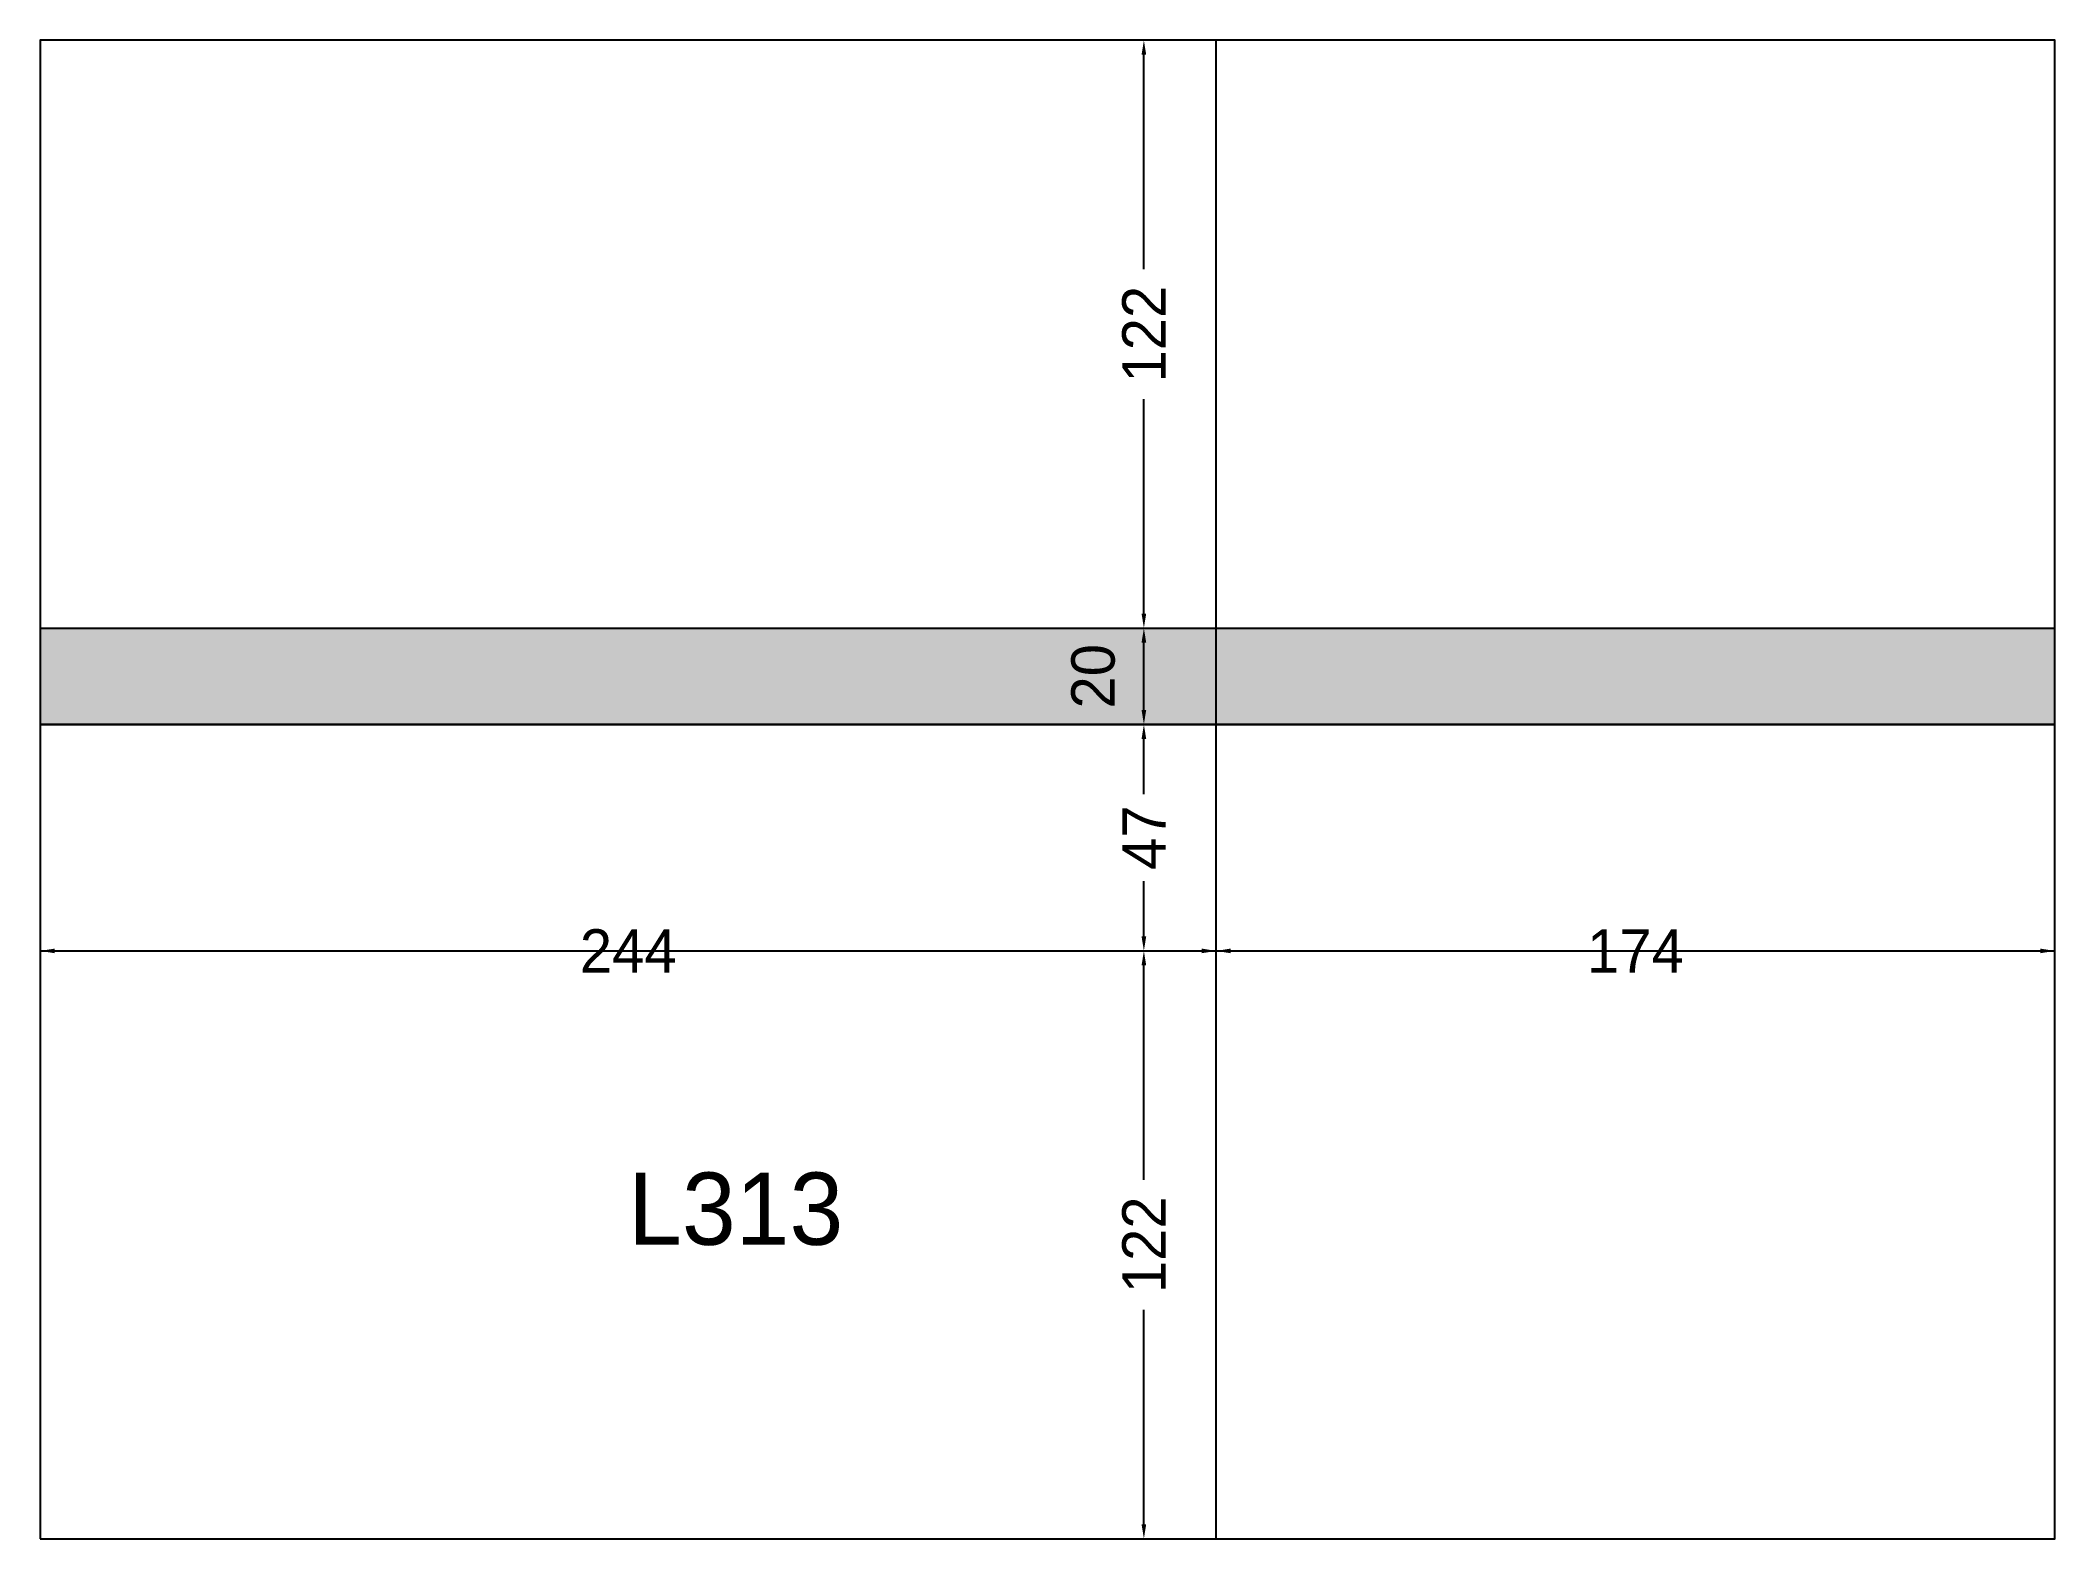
# Model space of a CAD drawing. Extents: x 4478 to 4896, y 2281 to 2592.
import ezdxf

# ---------------------------------------------------------------- set-up
doc = ezdxf.new("R2010")
doc.units = 0
for name, color, linetype in [('3', 3, 'Continuous'), ('4', 4, 'Continuous'), ('Hachura', 251, 'Continuous'), ('Painéis', 200, 'Continuous')]:
    doc.layers.add(name, color=color, linetype=linetype)
doc.dimstyles.new('COTA PAINEL-50', dxfattribs={"dimtxt": 9, "dimasz": 3, "dimexe": 3, "dimexo": 3, "dimgap": 3, "dimtad": 1, "dimdec": 1, "dimcen": 2.5, "dimclrd": 4, "dimclre": 4, "dimclrt": 6, "dimazin": 3, "dimtfac": 1, "dimtmove": 0, "dimatfit": 3})

# ---------------------------------------------------------------- blocks, each defined once
blk = doc.blocks.new('_CLOSEDFILLED')
at = {"color": 0, "linetype": 'BYBLOCK'}
blk.add_solid([(-1, 0.16), (0, 0), (-1, -0.16)], dxfattribs=at)
blk = doc.blocks.new('*D1')
at = {"color": 4}
for p, q in [((4478.07, 2405.94), (4478.07, 2405.94)), ((4722.07, 2405.94), (4722.07, 2405.94)), ((4481.07, 2402.94), (4586.57, 2402.94)), ((4613.57, 2402.94), (4719.07, 2402.94))]:
    blk.add_line(p, q, dxfattribs=at)
at = {"layer": 'Defpoints'}
for p in [(4478.07, 2402.94), (4478.07, 2402.94), (4722.07, 2402.94)]:
    blk.add_point(p, dxfattribs=at)
at = {"layer": 'Painéis', "color": 4, "xscale": 3, "yscale": 3, "rotation": 180}
blk.add_blockref('_CLOSEDFILLED', (4478.07, 2402.94), dxfattribs=at)
at = {"layer": 'Painéis', "color": 4, "xscale": 3, "yscale": 3}
blk.add_blockref('_CLOSEDFILLED', (4722.07, 2402.94), dxfattribs=at)
at = {"layer": 'Painéis', "color": 6, "insert": (4600.07, 2402.94), "char_height": 9, "attachment_point": 5}
blk.add_mtext('244', dxfattribs=at)
blk = doc.blocks.new('*D2')
at = {"color": 4}
for p, q in [((4722.07, 2405.94), (4722.07, 2405.94)), ((4896.07, 2405.94), (4896.07, 2405.94)), ((4725.07, 2402.94), (4795.57, 2402.94)), ((4822.57, 2402.94), (4893.07, 2402.94))]:
    blk.add_line(p, q, dxfattribs=at)
at = {"layer": 'Defpoints'}
for p in [(4722.07, 2402.94), (4722.07, 2402.94), (4896.07, 2402.94)]:
    blk.add_point(p, dxfattribs=at)
at = {"layer": 'Painéis', "color": 4, "xscale": 3, "yscale": 3, "rotation": 180}
blk.add_blockref('_CLOSEDFILLED', (4722.07, 2402.94), dxfattribs=at)
at = {"layer": 'Painéis', "color": 4, "xscale": 3, "yscale": 3}
blk.add_blockref('_CLOSEDFILLED', (4896.07, 2402.94), dxfattribs=at)
at = {"layer": 'Painéis', "color": 6, "insert": (4809.07, 2402.94), "char_height": 9, "attachment_point": 5}
blk.add_mtext('174', dxfattribs=at)
blk = doc.blocks.new('*D3')
at = {"color": 4}
for p, q in [((4704.07, 2402.94), (4704.07, 2402.94)), ((4707.07, 2355.44), (4707.07, 2399.94)), ((4707.07, 2283.94), (4707.07, 2328.44)), ((4704.07, 2280.94), (4704.07, 2280.94))]:
    blk.add_line(p, q, dxfattribs=at)
at = {"layer": 'Defpoints'}
for p in [(4707.07, 2402.94), (4707.07, 2280.94), (4707.07, 2280.94)]:
    blk.add_point(p, dxfattribs=at)
at = {"layer": 'Painéis', "color": 4, "xscale": 3, "yscale": 3}
for p, rotation in [((4707.07, 2402.94), 90), ((4707.07, 2280.94), 270)]:
    blk.add_blockref('_CLOSEDFILLED', p, dxfattribs=dict(at, rotation=rotation))
at = {"layer": 'Painéis', "color": 6, "insert": (4707.07, 2341.94), "char_height": 9, "attachment_point": 5, "rotation": 90}
blk.add_mtext('122', dxfattribs=at)
blk = doc.blocks.new('*D4')
at = {"color": 4}
for p, q in [((4704.07, 2449.94), (4704.07, 2449.94)), ((4707.07, 2435.44), (4707.07, 2446.94)), ((4707.07, 2405.94), (4707.07, 2417.44)), ((4704.07, 2402.94), (4704.07, 2402.94))]:
    blk.add_line(p, q, dxfattribs=at)
at = {"layer": 'Defpoints'}
for p in [(4707.07, 2449.94), (4707.07, 2402.94), (4707.07, 2402.94)]:
    blk.add_point(p, dxfattribs=at)
at = {"layer": 'Painéis', "color": 4, "xscale": 3, "yscale": 3}
for p, rotation in [((4707.07, 2449.94), 90), ((4707.07, 2402.94), 270)]:
    blk.add_blockref('_CLOSEDFILLED', p, dxfattribs=dict(at, rotation=rotation))
at = {"layer": 'Painéis', "color": 6, "insert": (4707.07, 2426.44), "char_height": 9, "attachment_point": 5, "rotation": 90}
blk.add_mtext('47', dxfattribs=at)
blk = doc.blocks.new('*D5')
at = {"color": 4}
for p, q in [((4704.07, 2469.94), (4704.07, 2469.94)), ((4707.07, 2452.94), (4707.07, 2466.94)), ((4704.07, 2449.94), (4704.07, 2449.94))]:
    blk.add_line(p, q, dxfattribs=at)
at = {"layer": 'Defpoints'}
for p in [(4707.07, 2469.94), (4707.07, 2449.94), (4707.07, 2449.94)]:
    blk.add_point(p, dxfattribs=at)
at = {"layer": 'Painéis', "color": 4, "xscale": 3, "yscale": 3}
for p, rotation in [((4707.07, 2469.94), 90), ((4707.07, 2449.94), 270)]:
    blk.add_blockref('_CLOSEDFILLED', p, dxfattribs=dict(at, rotation=rotation))
at = {"layer": 'Painéis', "color": 6, "insert": (4696.57, 2459.94), "char_height": 9, "attachment_point": 5, "rotation": 90}
blk.add_mtext('20', dxfattribs=at)
blk = doc.blocks.new('*D6')
at = {"color": 4}
for p, q in [((4704.07, 2591.94), (4704.07, 2591.94)), ((4707.07, 2544.44), (4707.07, 2588.94)), ((4707.07, 2472.94), (4707.07, 2517.44)), ((4704.07, 2469.94), (4704.07, 2469.94))]:
    blk.add_line(p, q, dxfattribs=at)
at = {"layer": 'Defpoints'}
for p in [(4707.07, 2591.94), (4707.07, 2469.94), (4707.07, 2469.94)]:
    blk.add_point(p, dxfattribs=at)
at = {"layer": 'Painéis', "color": 4, "xscale": 3, "yscale": 3}
for p, rotation in [((4707.07, 2591.94), 90), ((4707.07, 2469.94), 270)]:
    blk.add_blockref('_CLOSEDFILLED', p, dxfattribs=dict(at, rotation=rotation))
at = {"layer": 'Painéis', "color": 6, "insert": (4707.07, 2530.94), "char_height": 9, "attachment_point": 5, "rotation": 90}
blk.add_mtext('122', dxfattribs=at)

msp = doc.modelspace()

# ---------------------------------------------------------------- hatches: boundary and pattern name
at = {"layer": 'Hachura'}
h = msp.add_hatch(color=7, dxfattribs=at)
h.dxf.hatch_style = 1
h.paths.add_polyline_path([(4896.07, 2449.94), (4478.07, 2449.94), (4478.07, 2469.94), (4896.07, 2469.94)])

# ---------------------------------------------------------------- linework, layer by layer
at = {"layer": '3'}
for p, q in [((4896.07, 2591.94), (4478.07, 2591.94)), ((4478.07, 2591.94), (4478.07, 2280.94)), ((4722.07, 2280.94), (4722.07, 2591.94)), ((4896.07, 2280.94), (4896.07, 2591.94)), ((4478.07, 2449.94), (4896.07, 2449.94)), ((4478.07, 2402.94), (4896.07, 2402.94)), ((4478.07, 2280.94), (4896.07, 2280.94))]:
    msp.add_line(p, q, dxfattribs=at)
at = {"layer": '3', "lineweight": 25}
msp.add_lwpolyline([(4478.07, 2280.94), (4896.07, 2280.94), (4896.07, 2591.94), (4478.07, 2591.94)], close=True, dxfattribs=at)
at = {"layer": '3'}
for points in [[(4478.07, 2469.94), (4896.07, 2469.94)], [(4896.07, 2449.94), (4478.07, 2449.94)]]:
    msp.add_lwpolyline(points, dxfattribs=at)
at = {"layer": 'Painéis', "lineweight": 18}
for p, q in [((4722.07, 2280.94), (4722.07, 2591.94)), ((4478.07, 2469.94), (4896.07, 2469.94)), ((4478.07, 2449.94), (4896.07, 2449.94)), ((4478.07, 2402.94), (4896.07, 2402.94))]:
    msp.add_line(p, q, dxfattribs=at)

# ---------------------------------------------------------------- texts
at = {"layer": '4'}
msp.add_text('L313', height=15, dxfattribs=at).set_placement((4600.07, 2341.94))

# ---------------------------------------------------------------- dimensions: what is measured, and where the dimension line sits
at = {"layer": 'Painéis'}
for base, p1, p2, text, picture, middle in [((4707.07, 2469.94), (4707.07, 2469.94), (4707.07, 2591.94), '122', '*D6', (4707.07, 2530.94)), ((4707.07, 2449.94), (4707.07, 2449.94), (4707.07, 2469.94), '20', '*D5', (4696.57, 2459.94)), ((4707.07, 2402.94), (4707.07, 2402.94), (4707.07, 2449.94), '47', '*D4', (4707.07, 2426.44)), ((4707.07, 2280.94), (4707.07, 2280.94), (4707.07, 2402.94), '122', '*D3', (4707.07, 2341.94))]:
    dim = msp.add_linear_dim(base=base, p1=p1, p2=p2, angle=90, text=text, dimstyle='COTA PAINEL-50', dxfattribs=at)
    dim.commit()
    dim.dimension.update_dxf_attribs({"geometry": picture, "text_midpoint": middle})
for base, p1, p2, text, picture, middle in [((4478.07, 2402.94), (4478.07, 2402.94), (4722.07, 2402.94), '244', '*D1', (4600.07, 2402.94)), ((4722.07, 2402.94), (4722.07, 2402.94), (4896.07, 2402.94), '174', '*D2', (4809.07, 2402.94))]:
    dim = msp.add_linear_dim(base=base, p1=p1, p2=p2, text=text, dimstyle='COTA PAINEL-50', dxfattribs=at)
    dim.commit()
    dim.dimension.update_dxf_attribs({"geometry": picture, "text_midpoint": middle})

doc.saveas('drawing.dxf')
